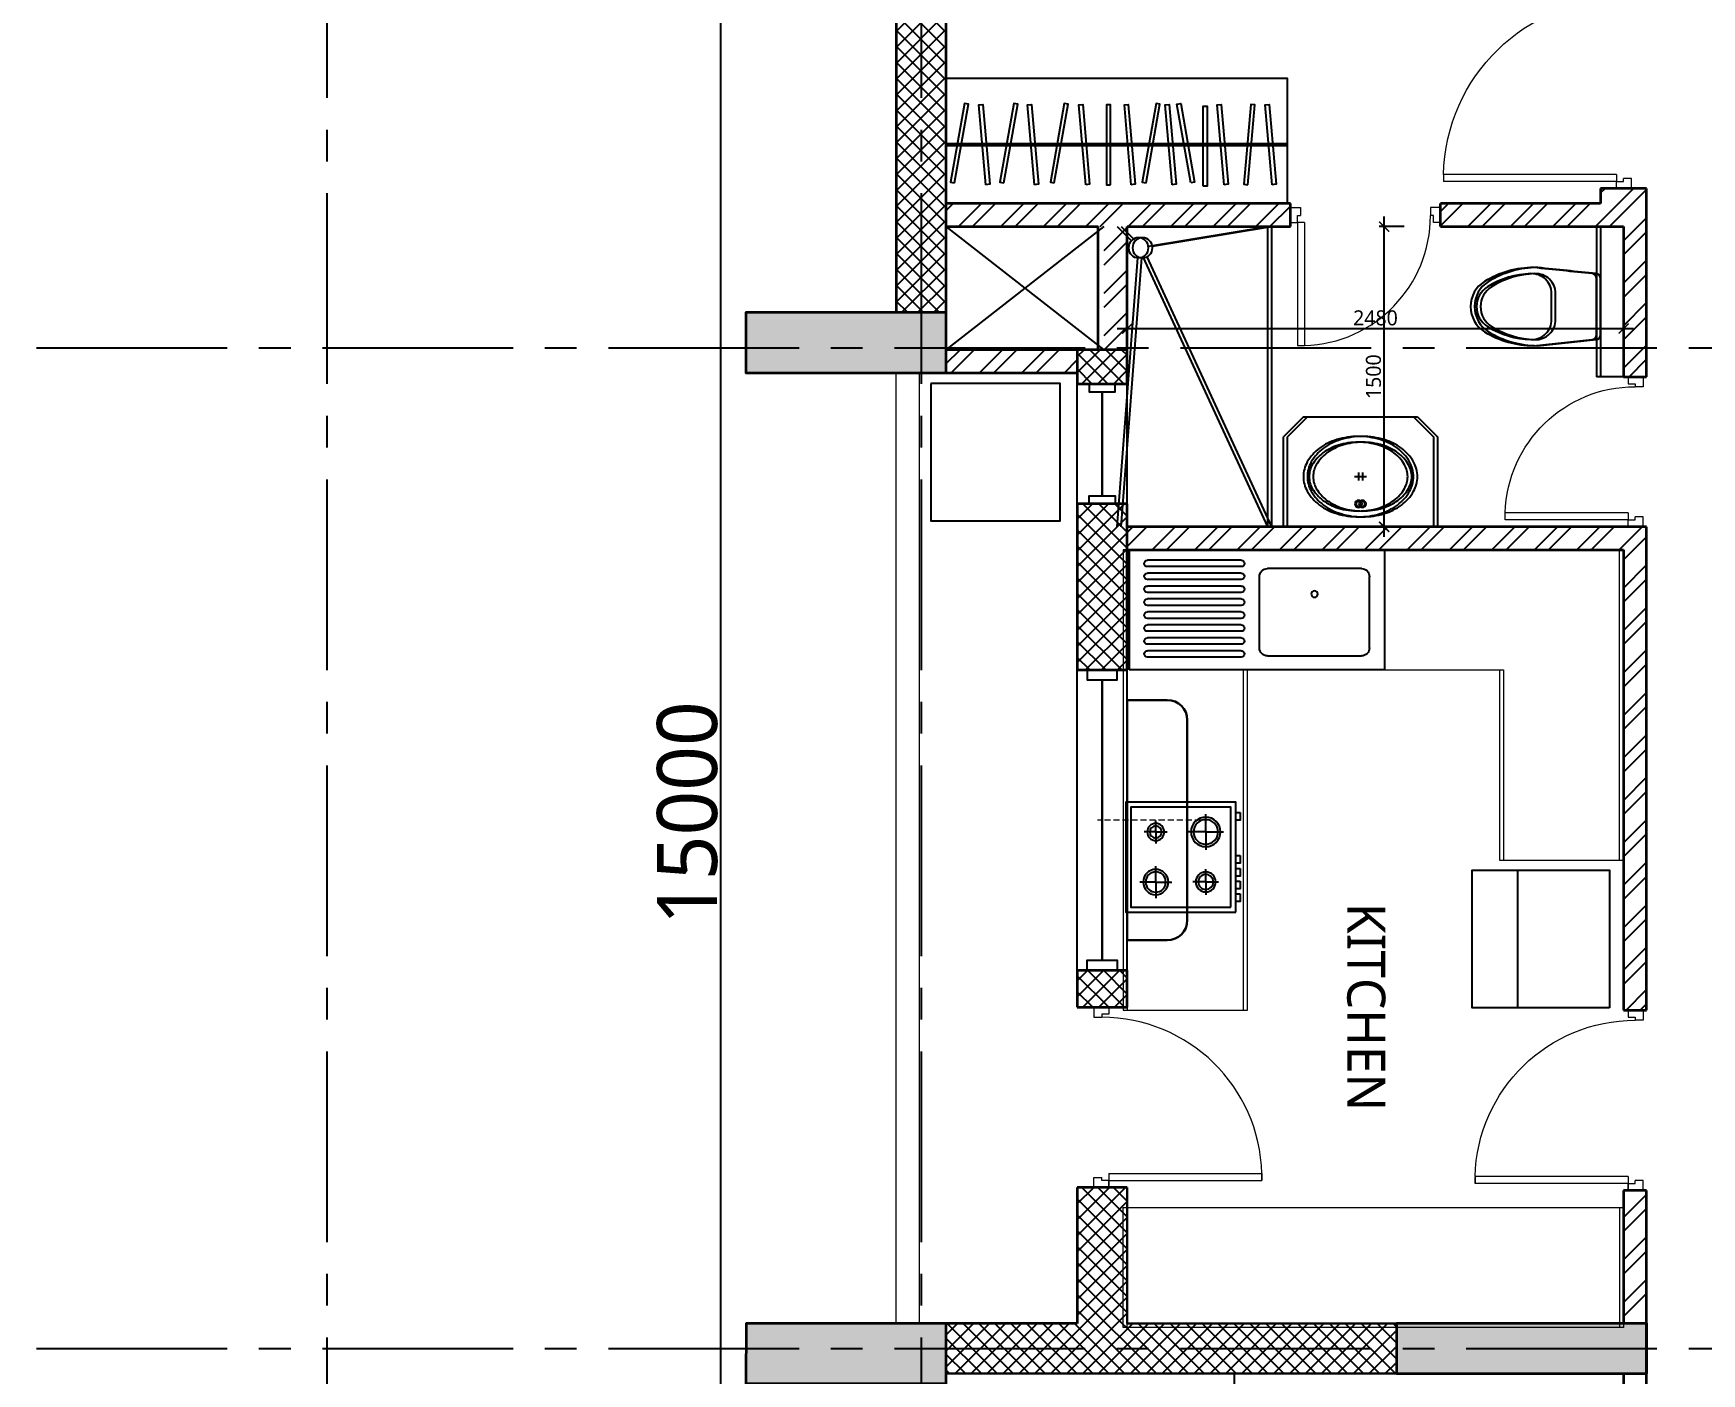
# Model space of a CAD drawing. Header units: millimetres. Extents: x -2409243 to -2334937, y -643723 to -441957.
# Drawn here: x -2400909 to -2392574, y -531307 to -524612 of the extents above; entities that cross this region are included whole.
import ezdxf

# ---------------------------------------------------------------- set-up
doc = ezdxf.new("R2010")
doc.units = ezdxf.units.MM
doc.header["$MEASUREMENT"] = 0
doc.header["$PDMODE"] = 67
doc.linetypes.add('CENTER2', pattern=[28.575, 19.05, -3.175, 3.175, -3.175])
doc.linetypes.add('DASHED2', pattern=[0.375, 0.25, -0.125])
for name, color, linetype in [('00', 5, 'Continuous'), ('A-Anno-Dims', 7, 'Continuous'), ('A-Anno-Grid Lines', 154, 'Continuous'), ('A-Railing', 4, 'Continuous'), ('A-Sanitory', 181, 'Continuous'), ('A-Wall Patt', 8, 'Continuous'), ('A-Window', 4, 'Continuous'), ('S-Conc Patt', 9, 'Continuous'), ('TAGS', 7, 'Continuous')]:
    doc.layers.add(name, color=color, linetype=linetype)
for name, color, linetype, lineweight in [('A-Detail Lines', 8, 'Continuous', 25), ('A-Door', 4, 'Continuous', 9), ('A-Wall Ele', 3, 'Continuous', 20), ('A-Wall Sec', 1, 'Continuous', 30), ('HVAC Units', 60, 'Continuous', 30), ('I-Kitchen App', 252, 'Continuous', 25), ('I-Slabs', 245, 'Continuous', 9), ('S-Concrete', 40, 'Continuous', 30)]:
    doc.layers.add(name, color=color, linetype=linetype, lineweight=lineweight)
doc.layers.add('I-Furniture', color=7, linetype='Continuous', lineweight=25, true_color=0xd17000)
doc.layers.get('A-Anno-Dims').off()
doc.styles.get("Standard").update_dxf_attribs({"font": 'trebuc.ttf'})
doc.dimstyles.new('IIITD_WD_M @ 50', dxfattribs={"dimscale": 50, "dimtxt": 1.5, "dimasz": 1, "dimexe": 0.5, "dimexo": 0.25, "dimgap": 0.3, "dimtad": 1, "dimdec": 0, "dimrnd": 1, "dimzin": 0, "dimdsep": 46, "dimtxsty": 'Standard', "dimblk": 'ARCHTICK', "dimcen": 0.2, "dimdle": 1, "dimclrd": 1, "dimclre": 1, "dimclrt": 5, "dimadec": 0, "dimazin": 0, "dimtfac": 1, "dimtdec": 0, "dimtofl": 0, "dimtmove": 0, "dimatfit": 0, "dimfxl": 2, "dimfxlon": 1, "dimtolj": 1, "dimtzin": 0, "dimlwd": -1, "dimlwe": -1, "dimarcsym": 0})
pattern_1 = [(225, (-1562995.87, -758873.084), (39.7747564, -39.7747564), []), (315, (-1562995.87, -758873.084), (39.7747564, 39.7747564), [])]
pattern_2 = [(45, (-2520976.42, -549080.13), (-106.06602, 106.06602), []), (45, (-2520905.7, -549080.13), (-106.06602, 106.06602), [])]

# ---------------------------------------------------------------- blocks, each defined once
blk = doc.blocks.new('Cols Residences')
at = {"layer": 'S-Conc Patt'}
for points in [[(-271.6, -4479.3), (28.4, -4479.7), (28.4, -3479.7), (-271.6, -3479.3)], [(4778.4, -4479.3), (5078.4, -4479.3), (5078.4, -3479.3), (4778.4, -3479.3)], [(-221.6, -7979.3), (28.4, -7979.3), (28.4, -6729.3), (-221.6, -6729.3)]]:
    blk.add_hatch(color=256, dxfattribs=at).paths.add_polyline_path(points)
at = {"layer": 'S-Concrete', "lineweight": 35}
for points in [[(-271.6, -4479.3), (28.4, -4479.3), (28.4, -3479.7), (-271.6, -3479.3)], [(4778.4, -4479.3), (5078.4, -4479.3), (5078.4, -3479.3), (4778.4, -3479.3)], [(-221.6, -7979.3), (28.4, -7979.3), (28.4, -6729.3), (-221.6, -6729.3)]]:
    blk.add_lwpolyline(points, close=True, dxfattribs=at)
blk = doc.blocks.new('Normal Kitcehn Internal Arrangemnt')
at = {"layer": 'I-Slabs'}
for points in [[(-31665, -7557.2), (-31665, -8157.2), (-33365, -8157.2), (-33365, -9437.2), (-32415, -9437.2), (-32415, -10037.2), (-33965, -10037.2), (-33965, -7557.2), (-31665, -7557.2)], [(-30680, -7557.2), (-30680, -10037.2), (-30080, -10037.2), (-30080, -7557.2), (-30680, -7557.2)]]:
    blk.add_lwpolyline(points, dxfattribs=at)
blk = doc.blocks.new('ABL_Door_S - 1000 x 2100-11-3 Second Floor Lvl')
at = {"layer": 'A-Door', "color": 5}
for p, q in [((-500, 37.5), (-450, 37.5)), ((-500, -37.5), (-500, 37.5)), ((-450, 37.5), (-450, -2.5)), ((450, 37.5), (450, -2.5)), ((500, 37.5), (450, 37.5)), ((500, -37.5), (500, 37.5)), ((-500, -37.5), (-465, -37.5)), ((-465, -2.5), (-450, -2.5)), ((-465, -37.5), (-465, -2.5)), ((-430, -37.5), (-465, -37.5)), ((465, -2.5), (450, -2.5)), ((465, -37.5), (465, -2.5)), ((500, -37.5), (465, -37.5))]:
    blk.add_line(p, q, dxfattribs=at)
at = {"layer": 'A-Door', "color": 5, "lineweight": 18}
for p, q in [((-465, -37.5), (-465, -902.4)), ((-430, -37.5), (-430, -902.4)), ((-430, -902.4), (-465, -902.4))]:
    blk.add_line(p, q, dxfattribs=at)
at = {"layer": 'A-Door'}
blk.add_arc((-450, -2.5), 900, 271.27334, 0, dxfattribs=at)
blk = doc.blocks.new('ABL_Door_S - 750 x 2100-5-3 Second Floor Lvl')
at = {"layer": 'A-Door', "color": 5, "lineweight": 18}
for p, q in [((-375, 37.5), (-325, 37.5)), ((-375, -37.5), (-375, 37.5)), ((-325, 37.5), (-325, -2.5)), ((325, 37.5), (325, -2.5)), ((375, 37.5), (325, 37.5)), ((375, -37.5), (375, 37.5)), ((-375, -37.5), (-340, -37.5)), ((-340, -2.5), (-325, -2.5)), ((-340, -37.5), (-340, -2.5)), ((-340, -37.5), (-340, -652.3)), ((-305, -37.5), (-340, -37.5)), ((-305, -37.5), (-305, -652.3)), ((340, -2.5), (325, -2.5)), ((340, -37.5), (340, -2.5)), ((375, -37.5), (340, -37.5))]:
    blk.add_line(p, q, dxfattribs=at)
blk.add_lwpolyline([(-340, -652.3), (-305, -652.3)], dxfattribs=at)
at = {"layer": 'A-Door', "lineweight": 18}
blk.add_arc((-325, -2.5), 650, 271.76323, 0, dxfattribs=at)
blk = doc.blocks.new('ABL_Door_S - 900 x 2100-6-3 Second Floor Lvl')
at = {"layer": 'A-Door', "color": 5, "lineweight": 18}
for p, q in [((-450, 37.5), (-400, 37.5)), ((-450, -37.5), (-450, 37.5)), ((-400, 37.5), (-400, -2.5)), ((400, 37.5), (400, -2.5)), ((450, 37.5), (400, 37.5)), ((450, -37.5), (450, 37.5)), ((-450, -37.5), (-415, -37.5)), ((-380, -37.5), (-450, -37.5)), ((-415, -2.5), (-400, -2.5)), ((-415, -37.5), (-415, -2.5)), ((-415, -37.5), (-415, -802.4)), ((-380, -37.5), (-380, -802.4)), ((415, -2.5), (400, -2.5)), ((415, -37.5), (415, -2.5)), ((450, -37.5), (415, -37.5))]:
    blk.add_line(p, q, dxfattribs=at)
blk.add_lwpolyline([(-380, -802.4), (-415, -802.4)], dxfattribs=at)
at = {"layer": 'A-Door', "lineweight": 18}
blk.add_arc((-400, -2.5), 800, 271.43254, 0, dxfattribs=at)
at = {"layer": 'A-Door', "color": 5, "lineweight": 18}
blk.add_arc((-400, -2.5), 800, 268.92564, 271.07436, dxfattribs=at)
blk = doc.blocks.new('Kitchen Win 1500')
at = {"layer": 'A-Window', "color": 2, "lineweight": 30}
blk.add_line((-37322.5, -4779.3), (-38722.5, -4779.3), dxfattribs=at)
at = {"layer": 'A-Window'}
for points in [[(-37272.5, -4654.3), (-38772.5, -4654.3)], [(-38772.5, -4704.3), (-38722.5, -4704.3), (-38722.5, -4854.3), (-38772.5, -4854.3)], [(-37272.5, -4704.3), (-37322.5, -4704.3), (-37322.5, -4854.3), (-37272.5, -4854.3)], [(-37272.5, -4904.3), (-38772.5, -4904.3)]]:
    blk.add_lwpolyline(points, dxfattribs=at)
blk = doc.blocks.new('tOI WIN 230 WALL')
at = {"layer": 'A-Window', "color": 2, "lineweight": 30}
blk.add_line((-34120, -7402.2), (-34640, -7402.2), dxfattribs=at)
at = {"layer": 'A-Window'}
for points in [[(-34080, -7277.2), (-34680, -7277.2)], [(-34680, -7337.2), (-34640, -7337.2), (-34640, -7467.2), (-34680, -7467.2)], [(-34080, -7337.2), (-34120, -7337.2), (-34120, -7467.2), (-34080, -7467.2)], [(-34080, -7527.2), (-34680, -7527.2)]]:
    blk.add_lwpolyline(points, dxfattribs=at)
blk = doc.blocks.new('s4')
at = {"layer": 'A-Detail Lines'}
for p, q in [((-34965, 58706.6), (-35580, 59496.6)), ((-34965, 59496.1), (-35580, 58706.6))]:
    blk.add_line(p, q, dxfattribs=at)
blk = doc.blocks.new('Sink TOILET')
for points in [[(1123785.7, -93318, -0.12976), (1123805.1, -93244.7, -0.106426), (1123866.3, -93176, -0.084431), (1123952.1, -93133.3, -0.073534), (1124060.8, -93117.2, -0.073534), (1124169.5, -93133.3, -0.084431), (1124255.3, -93176, -0.106426), (1124316.5, -93244.7, -0.12976), (1124335.8, -93318, -0.12976), (1124316.5, -93391.3, -0.106426), (1124255.3, -93460, -0.084431), (1124169.5, -93502.7, -0.073534), (1124060.8, -93518.8, -0.073534), (1123952.1, -93502.7, -0.084431), (1123866.3, -93460, -0.106426), (1123805.1, -93391.3, -0.12976)], [(1123814.7, -93318, -0.12976), (1123830.3, -93259, -0.106426), (1123883.4, -93199.4, -0.084431), (1123960.5, -93161, -0.073534), (1124060.8, -93146.2, -0.073534), (1124161.1, -93161, -0.084431), (1124238.2, -93199.4, -0.106426), (1124291.3, -93259, -0.12976), (1124306.9, -93318, -0.12976), (1124291.3, -93377.1, -0.106426), (1124238.2, -93436.6, -0.084431), (1124161.1, -93475, -0.073534), (1124060.8, -93489.8, -0.073534), (1123960.5, -93475, -0.084431), (1123883.4, -93436.6, -0.106426), (1123830.3, -93377.1, -0.12976)]]:
    blk.add_lwpolyline(points, format="xyb", close=True)
for radius in [17.8, 12.2]:
    blk.add_circle((1124060.8, -93181.7), radius)
at = {"layer": 'A-Detail Lines'}
for points in [[(1124040.8, -93318), (1124080.8, -93318)], [(1124060.8, -93338), (1124060.8, -93298)]]:
    blk.add_lwpolyline(points, dxfattribs=at)
blk = doc.blocks.new('Bt 2')
at = {"layer": 'A-Detail Lines'}
for points in [[(-6764.3, -11157), (-6662.1, -12501.1)], [(-6637.3, -12505.6), (-6014.3, -11157)], [(-6608.9, -12559.1), (-6014.3, -12657)], [(-6764.3, -12657), (-6693.6, -12586.3)]]:
    blk.add_lwpolyline(points, dxfattribs=at)
at = {"layer": 'A-Sanitory', "ltscale": 0.5}
for p, q in [((-5834.3, -11707), (-5934.3, -11607)), ((-5284.3, -11707), (-5184.3, -11607))]:
    blk.add_line(p, q, dxfattribs=at)
at = {"layer": 'A-Sanitory'}
blk.add_line((-4254.3, -11907), (-4369.3, -11907), dxfattribs=at)
for points in [[(-6014.3, -12657), (-6014.3, -11157)], [(-4369.3, -12655.6), (-4369.3, -11907)]]:
    blk.add_lwpolyline(points, dxfattribs=at)
at = {"layer": 'A-Sanitory', "ltscale": 0.5}
for points in [[(-5934.3, -11157), (-5934.3, -11607)], [(-5184.3, -11607), (-5184.3, -11157)], [(-5834.3, -11707), (-5284.3, -11707)]]:
    blk.add_lwpolyline(points, dxfattribs=at)
at = {"layer": 'A-Sanitory'}
for points in [[(-4684.3, -12062), (-4391.8, -12092.2, -0.384412), (-4369.3, -12117.1), (-4369.3, -12397, -0.383904), (-4391.7, -12421.9, -0.001434), (-4683.1, -12451.9, -0.140641), (-4929.6, -12382.2, -0.259738), (-4999.3, -12257, -0.259738), (-4929.6, -12131.8, -0.139471)], [(-4594.3, -12192.1), (-4594.3, -12321.9, -0.422961), (-4697.3, -12421.8, -0.13189), (-4913.8, -12356.7, -0.259738), (-4969.3, -12257, -0.259738), (-4913.8, -12157.3, -0.13189), (-4697.3, -12092.2, -0.422961)]]:
    blk.add_lwpolyline(points, format="xyb", close=True, dxfattribs=at)
blk.add_circle((-6658.3, -12551), 50, dxfattribs=at)
at = {"layer": 'A-Sanitory', "ltscale": 0.5}
blk.add_blockref('Sink TOILET', (-1129620.1, 81910.2), dxfattribs=at)
blk = doc.blocks.new('Grid Residences')
at = {"layer": 'A-Anno-Grid Lines', "linetype": 'CENTER2', "ltscale": 50}
for p, q in [((-96.6, 2923), (-96.6, -27704.4)), ((4903.4, 2923), (4903.4, -27704.4)), ((12818.2, -1384.3), (-37818, -1384.3)), ((12818.2, -4354.3), (-37818, -4354.3))]:
    blk.add_line(p, q, dxfattribs=at)
blk = doc.blocks.new('Int. Un Split')
at = {"layer": 'HVAC Units'}
for p, q in [((-200, 600), (0, 600)), ((0, 600), (0, -600)), ((-300, -500), (-300, 500)), ((0, -600), (-200, -600))]:
    blk.add_line(p, q, dxfattribs=at)
at = {"layer": 'HVAC Units', "color": 8, "linetype": 'DASHED2', "lineweight": 5, "ltscale": 120}
blk.add_line((-411.9, 0), (148.5, 0), dxfattribs=at)
at = {"layer": 'HVAC Units'}
for centre, start, end in [((-200, 500), 90, 180), ((-200, -500), 180, 270)]:
    blk.add_arc(centre, 100, start, end, dxfattribs=at)
blk = doc.blocks.new('A$C04D640A0')
blk.add_lwpolyline([(-443.9, -339.2), (243.1, -339.2), (243.1, 347.8), (-443.9, 347.8)], close=True)
at = {"layer": 'I-Kitchen App', "linetype": 'Continuous'}
blk.add_line((14.7, -339.2), (14.7, 347.8), dxfattribs=at)
blk = doc.blocks.new('A$C221E67CA')
at = {"color": 0, "linetype": 'ByBlock'}
for points in [[(-275, 275), (275, 275), (275, -275), (-275, -275)], [(-183.2, 297.6), (-221.8, 297.6), (-221.8, 275), (-183.2, 275)], [(-120.1, 297.6), (-158.7, 297.6), (-158.7, 275), (-120.1, 275)], [(-57.1, 297.6), (-95.6, 297.6), (-95.6, 275), (-57.1, 275)], [(7.8, 297.6), (-30.8, 297.6), (-30.8, 275), (7.8, 275)], [(223.3, 297.6), (184.8, 297.6), (184.8, 275), (223.3, 275)], [(-250, 250), (250, 250), (250, -250), (-250, -250)]]:
    blk.add_lwpolyline(points, close=True, dxfattribs=at)
for centre, radius in [((-124.4, 125), 50), ((125.6, 125), 73.7), ((-124.8, -125), 63.1), ((125.2, -125), 42.6)]:
    blk.add_circle(centre, radius, dxfattribs=at)
at = {"layer": '00', "linetype": 'ByBlock'}
for p, q in [((-124.4, 125), (-124.4, 188.9)), ((125.6, 125), (125.6, 214)), ((-124.4, 125), (-188.3, 125)), ((-124.4, 125), (-60.6, 125)), ((-124.4, 125), (-124.4, 61.1)), ((125.6, 125), (36.6, 125)), ((125.6, 125), (214.6, 125)), ((125.6, 125), (125.6, 36)), ((-124.8, -125), (-124.8, -45)), ((125.2, -125), (125.2, -67.2)), ((-124.8, -125), (-204.8, -125)), ((-124.8, -125), (-44.8, -125)), ((-124.8, -125), (-124.8, -205)), ((125.2, -125), (67.4, -125)), ((125.2, -125), (183, -125)), ((125.2, -125), (125.2, -182.8))]:
    blk.add_line(p, q, dxfattribs=at)
for centre, radius in [((125.6, 125), 61.2), ((-124.4, 125), 37.5), ((-124.8, -125), 50.6), ((125.2, -125), 30.1)]:
    blk.add_circle(centre, radius, dxfattribs=at)
blk = doc.blocks.new('A$C4AB94E4C')
at = {"layer": 'I-Kitchen App', "linetype": 'Continuous'}
for p, q in [((366.9, 383.5), (-908.1, 383.5)), ((366.9, -216.5), (-908.1, -216.5))]:
    blk.add_line(p, q, dxfattribs=at)
at = {"layer": 'I-Kitchen App'}
for p, q in [((-908.1, -216.5), (-908.1, 383.5)), ((366.9, -216.5), (366.9, 383.5)), ((-258.1, 273), (-258.1, -82.5)), ((-217.7, 313.4), (251.5, 313.4)), ((291.9, 273), (291.9, -82.5)), ((251.5, -122.9), (-217.7, -122.9))]:
    blk.add_line(p, q, dxfattribs=at)
at = {"layer": 'I-Kitchen App', "color": 8}
for p, q in [((-348, 319.7), (-817, 319.7)), ((-349.3, 287.4), (-817, 287.4)), ((-349.3, 255), (-817, 255)), ((-349.3, 222.7), (-817, 222.7)), ((-349.3, 190.4), (-817, 190.4)), ((-349.3, 158.1), (-817, 158.1)), ((-349.3, 125.8), (-817, 125.8)), ((-349.3, 93.4), (-817, 93.4)), ((-349.3, 61.1), (-817, 61.1)), ((-349.3, 28.8), (-817, 28.8)), ((-349.3, -3.5), (-817, -3.5)), ((-349.3, -35.9), (-817, -35.9)), ((-349.3, -68.2), (-817, -68.2)), ((-349.3, -100.5), (-817, -100.5)), ((-349.3, -132.8), (-817, -132.8)), ((-349.3, -165.1), (-817, -165.1))]:
    blk.add_line(p, q, dxfattribs=at)
at = {"layer": 'I-Kitchen App'}
blk.add_circle((16.9, 4.2), 16.2, dxfattribs=at)
at = {"layer": 'I-Kitchen App', "color": 8}
for centre, start, end in [((-817, 303.5), 90, 270), ((-817, 238.9), 90, 270), ((-349.3, 303.5), 270, 90), ((-349.3, 238.9), 270, 90), ((-817, 174.2), 90, 270), ((-349.3, 174.2), 270, 90), ((-817, 109.6), 90, 270), ((-349.3, 109.6), 270, 90), ((-817, 45), 90, 270), ((-349.3, 45), 270, 90), ((-817, -19.7), 90, 270), ((-817, -84.3), 90, 270), ((-349.3, -19.7), 270, 90), ((-349.3, -84.3), 270, 90), ((-817, -149), 90, 270), ((-349.3, -149), 270, 90)]:
    blk.add_arc(centre, 16.2, start, end, dxfattribs=at)
at = {"layer": 'I-Kitchen App'}
for centre, start, end in [((-217.7, 273), 90, 180), ((251.5, 273), 0, 90), ((-217.7, -82.5), 180, 270), ((251.5, -82.5), 270, 360)]:
    blk.add_arc(centre, 40.4, start, end, dxfattribs=at)
blk = doc.blocks.new('A$C2AB22295')
at = {"layer": 'I-Furniture', "linetype": 'Continuous'}
for p, q in [((-1716.7, -289.9), (-11.7, -289.9)), ((-1716.7, -299.9), (-11.7, -299.9))]:
    blk.add_line(p, q, dxfattribs=at)
for points in [[(-1716.7, 0.1), (-11.7, 0.1), (-11.7, -624.9), (-1716.7, -624.9)], [(-1674.7, -102.9), (-1605.2, -496.8), (-1624.9, -500.3), (-1694.4, -106.4)], [(-1518.1, -94), (-1552.9, -492.5), (-1533, -494.2), (-1498.1, -95.8)], [(-1428.4, -102.9), (-1358.9, -496.8), (-1378.6, -500.3), (-1448.1, -106.4)], [(-1275.6, -94), (-1310.5, -492.5), (-1290.6, -494.2), (-1255.7, -95.8)], [(-1176.1, -102.9), (-1106.6, -496.8), (-1126.3, -500.3), (-1195.8, -106.4)], [(-1019.5, -94), (-1054.3, -492.5), (-1034.4, -494.2), (-999.6, -95.8)], [(-895.8, -93.3), (-895.8, -493.3), (-915.8, -493.3), (-915.8, -93.3)], [(-791.5, -94), (-826.3, -492.5), (-806.4, -494.2), (-771.6, -95.8)], [(-717.9, -102.9), (-648.4, -496.8), (-668.1, -500.3), (-737.6, -106.4)], [(-587.5, -94), (-622.3, -492.5), (-602.4, -494.2), (-567.6, -95.8)], [(-494.7, -102.9), (-564.1, -496.8), (-544.4, -500.3), (-475, -106.4)], [(-433.1, -86.7), (-433.1, -486.7), (-413.1, -486.7), (-413.1, -86.7)], [(-328.2, -94), (-363, -492.5), (-343.1, -494.2), (-308.3, -95.8)], [(-209.9, -94), (-175, -492.5), (-194.9, -494.2), (-229.8, -95.8)], [(-87.4, -94), (-122.2, -492.5), (-102.3, -494.2), (-67.4, -95.8)]]:
    blk.add_lwpolyline(points, close=True, dxfattribs=at)
blk = doc.blocks.new('_ArchTick')
at = {"color": 0, "linetype": 'ByBlock', "const_width": 0.15}
blk.add_lwpolyline([(-0.5, -0.5), (0.5, 0.5)], dxfattribs=at)
blk = doc.blocks.new('*D695')
at = {"layer": 'A-Railing', "color": 1}
for p, q in [((-2395443.2, -525986.9), (-2395443.2, -526111.9)), ((-2392963.2, -525986.9), (-2392963.2, -526111.9)), ((-2395493.2, -526086.9), (-2392913.2, -526086.9))]:
    blk.add_line(p, q, dxfattribs=at)
at = {"layer": 'Defpoints', "color": 0}
for p in [(-2395443.2, -525577.2), (-2392963.2, -525577.2), (-2392963.2, -526086.9)]:
    blk.add_point(p, dxfattribs=at)
at = {"layer": 'A-Railing', "color": 1, "xscale": 50, "yscale": 50, "zscale": 50, "rotation": 180}
blk.add_blockref('_ArchTick', (-2395443.2, -526086.9), dxfattribs=at)
at = {"layer": 'A-Railing', "color": 1, "xscale": 50, "yscale": 50, "zscale": 50}
blk.add_blockref('_ArchTick', (-2392963.2, -526086.9), dxfattribs=at)
at = {"layer": 'A-Railing', "color": 5, "insert": (-2394203.2, -526033.7), "char_height": 75, "attachment_point": 5}
blk.add_mtext('\\A1;2480', dxfattribs=at)
blk = doc.blocks.new('*D696')
at = {"layer": 'A-Railing', "color": 1}
for p, q in [((-2394059.7, -525577.2), (-2394184.7, -525577.2)), ((-2394159.7, -527127.2), (-2394159.7, -525527.2)), ((-2394059.7, -527077.2), (-2394184.7, -527077.2))]:
    blk.add_line(p, q, dxfattribs=at)
at = {"layer": 'Defpoints', "color": 0}
for p in [(-2394159.7, -525577.2), (-2393878.2, -525577.2), (-2393893.2, -527077.2)]:
    blk.add_point(p, dxfattribs=at)
at = {"layer": 'A-Railing', "color": 1, "xscale": 50, "yscale": 50, "zscale": 50}
for p, rotation in [((-2394159.7, -525577.2), 90), ((-2394159.7, -527077.2), 270)]:
    blk.add_blockref('_ArchTick', p, dxfattribs=dict(at, rotation=rotation))
at = {"layer": 'A-Railing', "color": 5, "insert": (-2394212.8, -526327.2), "char_height": 75, "attachment_point": 5, "rotation": 90}
blk.add_mtext('\\A1;1500', dxfattribs=at)
blk = doc.blocks.new('*D726')
at = {"layer": 'A-Railing', "color": 1}
for p, q in [((-2397373, -521007.2), (-2397498, -521007.2)), ((-2397473, -536057.2), (-2397473, -520957.2)), ((-2397373, -536007.2), (-2397498, -536007.2))]:
    blk.add_line(p, q, dxfattribs=at)
at = {"layer": 'Defpoints', "color": 0}
for p in [(-2397473, -521007.2), (-2396598.2, -521007.2), (-2396598.2, -536007.2)]:
    blk.add_point(p, dxfattribs=at)
at = {"layer": 'A-Railing', "color": 1, "xscale": 50, "yscale": 50, "zscale": 50}
for p, rotation in [((-2397473, -521007.2), 90), ((-2397473, -536007.2), 270)]:
    blk.add_blockref('_ArchTick', p, dxfattribs=dict(at, rotation=rotation))
at = {"layer": 'A-Railing', "color": 5, "insert": (-2397640.6, -528507.2), "char_height": 300, "attachment_point": 5, "rotation": 90}
blk.add_mtext('\\A1;15000', dxfattribs=at)

msp = doc.modelspace()

# ---------------------------------------------------------------- hatches: boundary and pattern name
at = {"layer": 'A-Wall Patt'}
h = msp.add_hatch(dxfattribs=at)
h.set_pattern_fill('ANSI37', color=256, scale=450, angle=180, style=0)
h.set_pattern_definition(pattern_1)
h.paths.add_polyline_path([(-2396348.2, -526007.2), (-2396348.2, -524359.7), (-2396598.2, -524359.7), (-2396598.2, -526007.2)])
h = msp.add_hatch(dxfattribs=at)
h.set_pattern_fill('ANSI32', color=256, scale=400, style=0)
h.set_pattern_definition(pattern_2)
h.paths.add_polyline_path([(-2394628.2, -525577.2), (-2394628.2, -525462.2), (-2396347.2, -525462.2), (-2396347.2, -525577.2), (-2395558.2, -525577.2), (-2395558.2, -526192.2), (-2395443.2, -526192.2), (-2395443.2, -525577.2)])
h.paths.add_polyline_path([(-2393878.2, -525462.2), (-2393878.2, -525577.2), (-2392963.2, -525577.2), (-2392963.2, -526327.2), (-2392848.2, -526327.2), (-2392848.2, -525387.2), (-2393078.2, -525387.2), (-2393078.2, -525462.2)])
h = msp.add_hatch(dxfattribs=at)
h.set_pattern_fill('ANSI32', color=256, scale=400, style=0)
h.set_pattern_definition([(45, (-1562995.87, -758873.08), (-106.066017, 106.066017), []), (45, (-1562925.16, -758873.08), (-106.066017, 106.066017), [])])
h.paths.add_polyline_path([(-2395693.2, -526307.2), (-2395693.2, -526192.2), (-2396348.2, -526192.2), (-2396348.2, -526307.2)])
h = msp.add_hatch(dxfattribs=at)
h.set_pattern_fill('ANSI37', color=256, scale=450, angle=180, style=0)
h.set_pattern_definition([(225, (-2395565.06, -526257.624), (39.775, -39.775), []), (315, (-2395565.06, -526257.624), (39.775, 39.775), [])])
h.paths.add_polyline_path([(-2395443.2, -526192.2), (-2395558.2, -526192.2), (-2395693.2, -526192.2), (-2395693.2, -526307.2), (-2395693.2, -526362.2), (-2395443.2, -526362.2)])
h = msp.add_hatch(dxfattribs=at)
h.set_pattern_fill('ANSI37', color=256, scale=450, angle=180, style=0)
h.set_pattern_definition(pattern_1)
h.paths.add_polyline_path([(-2395443.2, -527792.2), (-2395443.2, -526962.2), (-2395693.2, -526962.2), (-2395693.2, -527792.2)])
h = msp.add_hatch(dxfattribs=at)
h.set_pattern_fill('ANSI32', color=256, scale=400, style=0)
h.set_pattern_definition([(45, (-2395542.48, -527204.28), (-106.066, 106.066), []), (45, (-2395471.77, -527204.28), (-106.066, 106.066), [])])
h.paths.add_polyline_path([(-2395441.2, -527077.2), (-2395441.2, -527192.2), (-2392963.2, -527192.2), (-2392963.2, -529492.2), (-2392848.2, -529492.2), (-2392848.2, -527077.2)])
h = msp.add_hatch(dxfattribs=at)
h.set_pattern_fill('ANSI37', color=256, scale=450, angle=180, style=0)
h.set_pattern_definition(pattern_1)
h.paths.add_polyline_path([(-2395443.2, -529292.2), (-2395693.2, -529292.2), (-2395693.2, -529477.2), (-2395443.2, -529477.2)])
h = msp.add_hatch(dxfattribs=at)
h.set_pattern_fill('ANSI37', color=256, scale=450, angle=180, style=0)
h.set_pattern_definition(pattern_1)
h.paths.add_polyline_path([(-2395443.2, -531307.2), (-2394098.2, -531307.2), (-2394098.2, -531057.2), (-2395443.2, -531057.2), (-2395443.2, -530377.2), (-2395693.2, -530377.2), (-2395693.2, -531055.2), (-2396347.7, -531057.2), (-2396348.2, -531307.2)])
h = msp.add_hatch(dxfattribs=at)
h.set_pattern_fill('ANSI32', color=256, scale=400, style=0)
h.set_pattern_definition(pattern_2)
h.paths.add_polyline_path([(-2392963.2, -530392.2), (-2392963.2, -531042.2), (-2392848.2, -531042.2), (-2392848.2, -530392.2)], flags=0)

# ---------------------------------------------------------------- linework, layer by layer
at = {"layer": 'A-Wall Ele'}
for p, q in [((-2396598.2, -531057.2), (-2396598.2, -526307.2)), ((-2396598.2, -531057.2), (-2396598.2, -526307.2)), ((-2396483.2, -526307.2), (-2396483.2, -531057.2)), ((-2396483.2, -526307.2), (-2396483.2, -531057.2))]:
    msp.add_line(p, q, dxfattribs=at)
at = {"layer": 'A-Wall Sec', "lineweight": 35}
for p, q in [((-2396598.2, -524359.7), (-2396598.2, -526007.2)), ((-2396598.2, -524359.7), (-2396598.2, -526007.2)), ((-2396348.2, -526007.2), (-2396348.2, -524359.7)), ((-2396348.2, -526007.2), (-2396348.2, -524359.7)), ((-2392848.2, -525387.2), (-2393078.2, -525387.2)), ((-2393078.2, -525387.2), (-2393078.2, -525462.2)), ((-2392848.2, -525387.2), (-2393078.2, -525387.2)), ((-2393078.2, -525387.2), (-2393078.2, -525462.2)), ((-2392848.2, -526327.2), (-2392848.2, -525387.2)), ((-2392848.2, -526327.2), (-2392848.2, -525387.2)), ((-2394628.2, -525462.2), (-2396348.2, -525462.2)), ((-2394628.2, -525462.2), (-2396348.2, -525462.2)), ((-2394628.2, -525577.2), (-2394628.2, -525462.2)), ((-2394628.2, -525577.2), (-2394628.2, -525462.2)), ((-2393078.2, -525462.2), (-2393878.2, -525462.2)), ((-2393878.2, -525577.2), (-2393878.2, -525462.2)), ((-2393078.2, -525462.2), (-2393878.2, -525462.2)), ((-2393878.2, -525577.2), (-2393878.2, -525462.2)), ((-2396348.2, -525577.2), (-2395588.2, -525577.2)), ((-2396348.2, -525577.2), (-2395588.2, -525577.2)), ((-2395588.2, -526192.2), (-2395588.2, -525577.2)), ((-2395588.2, -526192.2), (-2395588.2, -525577.2)), ((-2395443.2, -525577.2), (-2394628.2, -525577.2)), ((-2395443.2, -526362.2), (-2395443.2, -525577.2)), ((-2395443.2, -525577.2), (-2394628.2, -525577.2)), ((-2395443.2, -526362.2), (-2395443.2, -525577.2)), ((-2393878.2, -525577.2), (-2392963.2, -525577.2)), ((-2393878.2, -525577.2), (-2392963.2, -525577.2)), ((-2392963.2, -525577.2), (-2392963.2, -526327.2)), ((-2392963.2, -525577.2), (-2392963.2, -526327.2)), ((-2395443.2, -526192.2), (-2396348.2, -526192.2)), ((-2395443.2, -526192.2), (-2396348.2, -526192.2)), ((-2395693.2, -526192.2), (-2395693.2, -526362.2)), ((-2395693.2, -526192.2), (-2395693.2, -526362.2)), ((-2396348.2, -526307.2), (-2395693.2, -526307.2)), ((-2396348.2, -526307.2), (-2395693.2, -526307.2)), ((-2392963.2, -526327.2), (-2392848.2, -526327.2)), ((-2392963.2, -526327.2), (-2392848.2, -526327.2)), ((-2395693.2, -526362.2), (-2395443.2, -526362.2)), ((-2395693.2, -526362.2), (-2395443.2, -526362.2)), ((-2395693.2, -526962.2), (-2395693.2, -527792.2)), ((-2395443.2, -526962.2), (-2395693.2, -526962.2)), ((-2395693.2, -526962.2), (-2395693.2, -527792.2)), ((-2395443.2, -526962.2), (-2395693.2, -526962.2)), ((-2395443.2, -527792.2), (-2395443.2, -526962.2)), ((-2395443.2, -527792.2), (-2395443.2, -526962.2)), ((-2392848.2, -527077.2), (-2395443.2, -527077.2)), ((-2392848.2, -527077.2), (-2395443.2, -527077.2)), ((-2392848.2, -529492.2), (-2392848.2, -527077.2)), ((-2392848.2, -529492.2), (-2392848.2, -527077.2)), ((-2395443.2, -527192.2), (-2392963.2, -527192.2)), ((-2395443.2, -527192.2), (-2392963.2, -527192.2)), ((-2392963.2, -527192.2), (-2392963.2, -529492.2)), ((-2392963.2, -527192.2), (-2392963.2, -529492.2)), ((-2395693.2, -527792.2), (-2395443.2, -527792.2)), ((-2395693.2, -527792.2), (-2395443.2, -527792.2)), ((-2395693.2, -529292.2), (-2395693.2, -529477.2)), ((-2395693.2, -529292.2), (-2395443.2, -529292.2)), ((-2395693.2, -529292.2), (-2395693.2, -529477.2)), ((-2395693.2, -529292.2), (-2395443.2, -529292.2)), ((-2395443.2, -529477.2), (-2395443.2, -529292.2)), ((-2395443.2, -529477.2), (-2395443.2, -529292.2)), ((-2395693.2, -529477.2), (-2395443.2, -529477.2)), ((-2395693.2, -529477.2), (-2395443.2, -529477.2)), ((-2392963.2, -529492.2), (-2392848.2, -529492.2)), ((-2392963.2, -529492.2), (-2392848.2, -529492.2)), ((-2395693.2, -530377.2), (-2395693.2, -531057.2)), ((-2395443.2, -530377.2), (-2395693.2, -530377.2)), ((-2395693.2, -530377.2), (-2395693.2, -531057.2)), ((-2395443.2, -530377.2), (-2395693.2, -530377.2)), ((-2392963.2, -530392.2), (-2392963.2, -531057.2)), ((-2392848.2, -530392.2), (-2392963.2, -530392.2)), ((-2392963.2, -530392.2), (-2392963.2, -531057.2)), ((-2392848.2, -530392.2), (-2392963.2, -530392.2)), ((-2392848.2, -531057.2), (-2392848.2, -530392.2)), ((-2392848.2, -531057.2), (-2392848.2, -530392.2)), ((-2395693.2, -531057.2), (-2396347.7, -531057.2)), ((-2395693.2, -531057.2), (-2396347.7, -531057.2)), ((-2396348.2, -531832.2), (-2396348.2, -531307.2)), ((-2392963.2, -531307.2), (-2392963.2, -534357.2)), ((-2392848.2, -534472.2), (-2392848.2, -531307.2))]:
    msp.add_line(p, q, dxfattribs=at)
at = {"layer": 'A-Wall Sec'}
for points in [[(-2394098.2, -531057.2), (-2395443.2, -531057.2), (-2395443.2, -530377.2)], [(-2394098.2, -531057.2), (-2395443.2, -531057.2), (-2395443.2, -530377.2)], [(-2394098.2, -531307.2), (-2396348.1, -531307.2)]]:
    msp.add_lwpolyline(points, dxfattribs=at)
at = {"layer": 'A-Window', "color": 2, "lineweight": 30}
msp.add_line((-2395568.2, -529242.2), (-2395568.2, -527842.2), dxfattribs=at)
at = {"layer": 'A-Window'}
for points in [[(-2395693.2, -529292.2), (-2395693.2, -527792.2)], [(-2395643.2, -527792.2), (-2395643.2, -527842.2), (-2395493.2, -527842.2), (-2395493.2, -527792.2)], [(-2395443.2, -529292.2), (-2395443.2, -527792.2)], [(-2395643.2, -529292.2), (-2395643.2, -529242.2), (-2395493.2, -529242.2), (-2395493.2, -529292.2)]]:
    msp.add_lwpolyline(points, dxfattribs=at)
at = {"layer": 'I-Furniture'}
msp.add_lwpolyline([(-2396425.3, -526361.8), (-2396425.3, -527047.6), (-2395777.6, -527047.6), (-2395777.6, -526361.8)], close=True, dxfattribs=at)
msp.add_lwpolyline([(-2396347.7, -531637.2), (-2394907.6, -531637.2), (-2394907.5, -531307.2)], dxfattribs=at)
at = {"layer": 'S-Concrete', "lineweight": 35}
for points in [[(-2396348.2, -526307.2), (-2396348.2, -526007.2), (-2397348.2, -526007.2), (-2397348.2, -526307.2)], [(-2396348.2, -531357.2), (-2396348.2, -531057.2), (-2397347.7, -531057.2), (-2397348.2, -531357.2)], [(-2392848.2, -531307.2), (-2392848.2, -531057.2), (-2394098.2, -531057.2), (-2394098.2, -531307.2)]]:
    msp.add_lwpolyline(points, close=True, dxfattribs=at)

# ---------------------------------------------------------------- block references
at = {"layer": 'A-Anno-Dims', "xscale": -1, "rotation": 90}
for name, p in [('tOI WIN 230 WALL', (-2402970.4, -561042.2)), ('tOI WIN 230 WALL', (-2402970.4, -561042.2)), ('Kitchen Win 1500', (-2400347.5, -566564.7))]:
    msp.add_blockref(name, p, dxfattribs=at)
at = {"layer": 'A-Anno-Grid Lines', "rotation": 90}
msp.add_blockref('Grid Residences', (-2400827.4, -531085.6), dxfattribs=at)
at = {"layer": 'A-Detail Lines', "xscale": -1}
for name, p, rotation in [('s4', (-2336851.6, -561157.2), 90), ('s4', (-2336851.6, -561157.2), 90), ('Bt 2', (-2388728.8, -538234.2), 180), ('Bt 2', (-2388708.8, -538234.2), 180)]:
    msp.add_blockref(name, p, dxfattribs=dict(at, rotation=rotation))
at = {"layer": 'A-Door', "xscale": -1, "rotation": 270}
for name, p in [('ABL_Door_S - 1000 x 2100-11-3 Second Floor Lvl', (-2392960.7, -524887.2)), ('ABL_Door_S - 1000 x 2100-11-3 Second Floor Lvl', (-2392960.7, -524887.2)), ('ABL_Door_S - 750 x 2100-5-3 Second Floor Lvl', (-2392903.2, -526702.2)), ('ABL_Door_S - 750 x 2100-5-3 Second Floor Lvl', (-2392903.2, -526702.2)), ('ABL_Door_S - 900 x 2100-6-3 Second Floor Lvl', (-2392903.2, -529942.2)), ('ABL_Door_S - 900 x 2100-6-3 Second Floor Lvl', (-2392903.2, -529942.2))]:
    msp.add_blockref(name, p, dxfattribs=at)
at = {"layer": 'A-Door'}
msp.add_blockref('ABL_Door_S - 750 x 2100-5-3 Second Floor Lvl', (-2394253.2, -525519.7), dxfattribs=at)
msp.add_blockref('ABL_Door_S - 750 x 2100-5-3 Second Floor Lvl', (-2394253.2, -525519.7), dxfattribs=at)
at = {"layer": 'A-Door', "rotation": 90}
msp.add_blockref('ABL_Door_S - 900 x 2100-6-3 Second Floor Lvl', (-2395573.2, -529927.2), dxfattribs=at)
msp.add_blockref('ABL_Door_S - 900 x 2100-6-3 Second Floor Lvl', (-2395573.2, -529927.2), dxfattribs=at)
at = {"layer": 'HVAC Units', "xscale": -1}
msp.add_blockref('Int. Un Split', (-2395443.2, -528542.2), dxfattribs=at)
msp.add_blockref('Int. Un Split', (-2395443.2, -528542.2), dxfattribs=at)
at = {"layer": 'I-Furniture', "xscale": -1, "rotation": 180}
msp.add_blockref('A$C2AB22295', (-2394631.5, -525462), dxfattribs=at)
at = {"layer": 'I-Kitchen App', "xscale": -1}
for name, p, rotation in [('A$C4AB94E4C', (-2394525, -527408.7), 180), ('A$C221E67CA', (-2395176, -528726.7), 270)]:
    msp.add_blockref(name, p, dxfattribs=dict(at, rotation=rotation))
msp.add_blockref('A$C04D640A0', (-2393477.1, -529139.9), dxfattribs=at)
at = {"layer": 'I-Slabs', "xscale": -1, "rotation": 90}
for p in [(-2403020.4, -561157.2), (-2403000.4, -561157.2), (-2403000.4, -561157.2)]:
    msp.add_blockref('Normal Kitcehn Internal Arrangemnt', p, dxfattribs=at)
at = {"layer": 'S-Concrete', "rotation": 90}
msp.add_blockref('Cols Residences', (-2400827.4, -531085.6), dxfattribs=at)

# ---------------------------------------------------------------- texts
at = {"layer": 'TAGS'}
msp.add_text('KITCHEN', height=189.95, rotation=270, dxfattribs=at).set_placement((-2394343.8, -528956))

# ---------------------------------------------------------------- dimensions: what is measured, and where the dimension line sits
at = {"layer": 'A-Railing'}
for base, p1, p2, override, picture, middle in [((-2397473, -521007.2), (-2396598.2, -536007.2), (-2396598.2, -521007.2), {"dimtxt": 6, "dimarcsym": 1}, '*D726', (-2397640.6, -528507.2)), ((-2394159.7, -525577.2), (-2393893.2, -527077.2), (-2393878.2, -525577.2), {"dimarcsym": 1}, '*D696', (-2394212.8, -526327.2))]:
    dim = msp.add_linear_dim(base=base, p1=p1, p2=p2, angle=90, dimstyle='IIITD_WD_M @ 50', override=override, dxfattribs=at)
    dim.commit()
    dim.dimension.update_dxf_attribs({"geometry": picture, "text_midpoint": middle})
dim = msp.add_linear_dim(base=(-2392963.2, -526086.9), p1=(-2395443.2, -525577.2), p2=(-2392963.2, -525577.2), dimstyle='IIITD_WD_M @ 50', override={"dimarcsym": 1}, dxfattribs=at)
dim.commit()
dim.dimension.update_dxf_attribs({"geometry": '*D695', "text_midpoint": (-2394203.2, -526033.7)})

doc.saveas('drawing.dxf')
